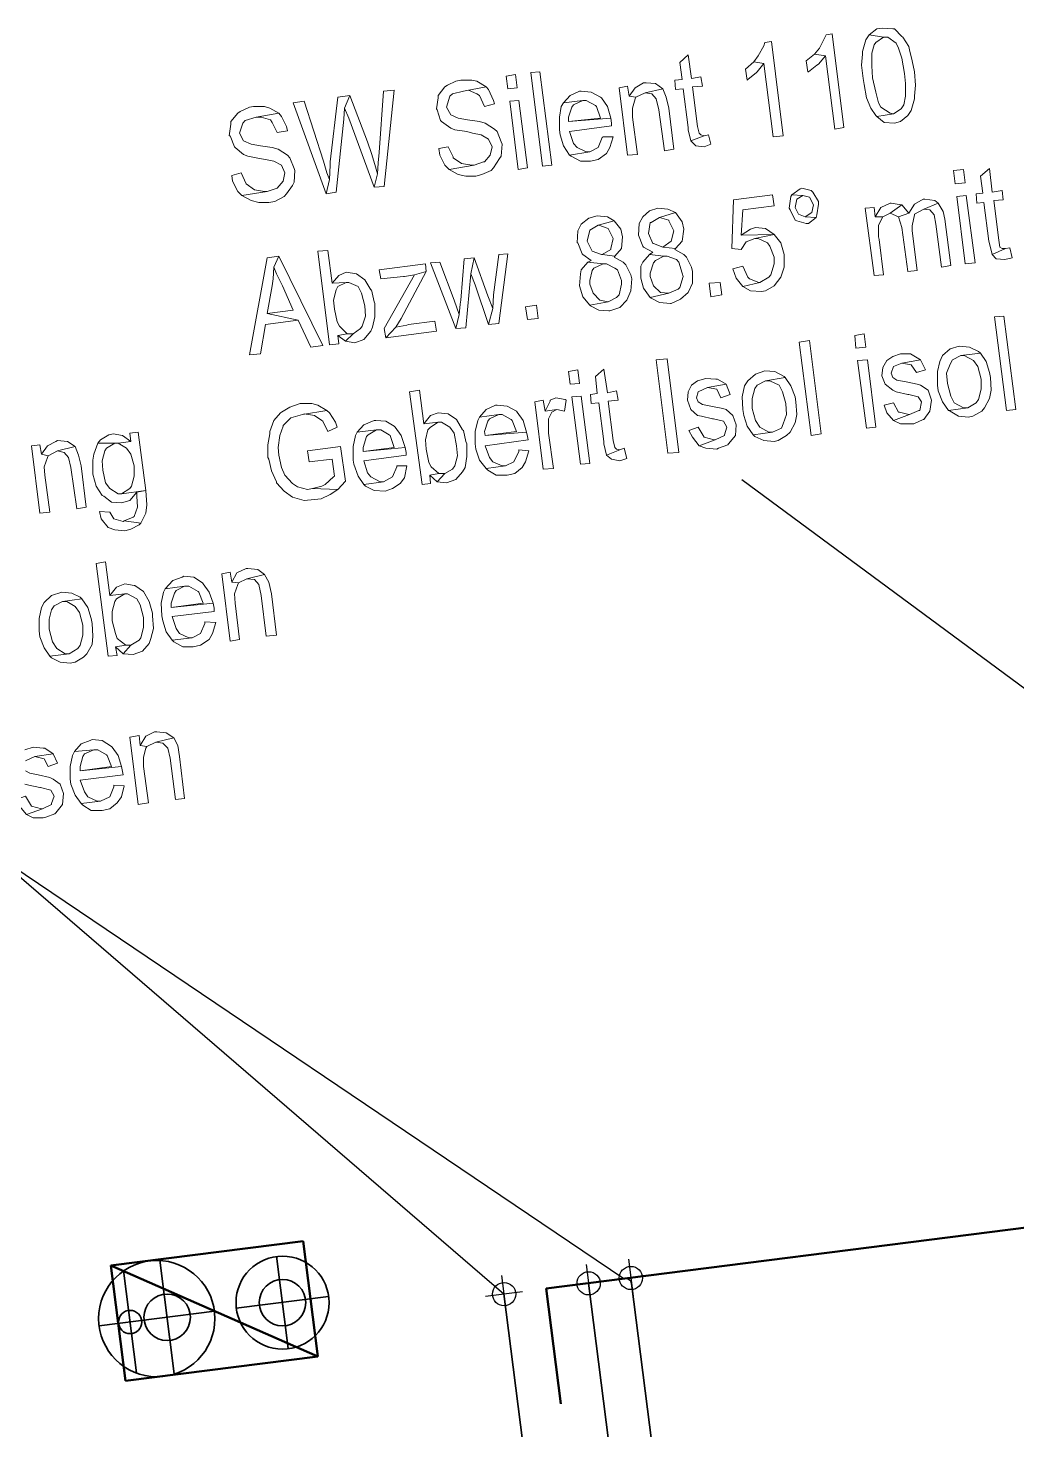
# Model space of a CAD drawing. Header units: metres. Extents: x 2713732.4 to 2713757.2, y 1226081.6 to 1226111.3.
# Drawn here: x 2713739.486 to 2713740.761, y 1226101.026 to 1226102.834 of the extents above; entities that cross this region are included whole.
import ezdxf

# ---------------------------------------------------------------- set-up
doc = ezdxf.new("R2010")
doc.units = ezdxf.units.M
doc.linetypes.add('DASHDOT', pattern=[1, 0.5, -0.25, 0, -0.25])
doc.linetypes.add('HIDDENX2', pattern=[0.75, 0.5, -0.25])
doc.layers.add('einlagen_boden_erstes_og', color=7, linetype='Continuous', true_color=0x000000)

msp = doc.modelspace()

# ---------------------------------------------------------------- linework, layer by layer
at = {"layer": 'einlagen_boden_erstes_og', "color": 7, "linetype": 'Continuous', "lineweight": 25, "extrusion": (0.000477202, 0.001815, 0.999998)}
for p, q in [((2713740.4066, 1226102.2519, -0.1787), (2713741.5747, 1226101.3887, -0.1777)), ((2713739.4342, 1226101.7745, -0.1774), (2713740.2543, 1226101.2212, -0.1768)), ((2713739.4342, 1226101.7745, -0.1774), (2713740.0996, 1226101.2015, -0.1767))]:
    msp.add_line(p, q, dxfattribs=at)
at = {"layer": 'einlagen_boden_erstes_og', "color": 36, "linetype": 'Continuous', "lineweight": 50, "true_color": 0x6a4015, "extrusion": (0.000477202, 0.001815, 0.999998)}
for p in [(2713741.5747, 1226101.3887, -0.1777), (2713740.173, 1226101.0597, -0.1764)]:
    msp.add_line(p, (2713740.1541, 1226101.2085, -0.1767), dxfattribs=at)
at = {"layer": 'einlagen_boden_erstes_og', "color": 7, "linetype": 'HIDDENX2', "lineweight": 50, "extrusion": (0.000477202, 0.001815, 0.999998)}
for p, q in [((2713739.8406, 1226101.2695, -0.1767), (2713739.5926, 1226101.238, -0.1765)), ((2713739.8595, 1226101.1207, -0.1764), (2713739.8406, 1226101.2695, -0.1767)), ((2713739.5926, 1226101.238, -0.1765), (2713739.6115, 1226101.0892, -0.1762)), ((2713739.5926, 1226101.238, -0.1765), (2713739.8595, 1226101.1207, -0.1764)), ((2713739.6115, 1226101.0892, -0.1762), (2713739.8595, 1226101.1207, -0.1764))]:
    msp.add_line(p, q, dxfattribs=at)
at = {"layer": 'einlagen_boden_erstes_og', "color": 7, "linetype": 'DASHDOT', "lineweight": 35, "extrusion": (0.000477202, 0.001815, 0.999998)}
for p, q in [((2713739.6743, 1226101.0984, -0.1763), (2713739.6557, 1226101.2448, -0.1765)), ((2713739.8214, 1226101.131, -0.1764), (2713739.8063, 1226101.25, -0.1766)), ((2713739.6256, 1226101.0996, -0.1762), (2713739.6088, 1226101.2315, -0.1765)), ((2713739.8734, 1226101.198, -0.1765), (2713739.7543, 1226101.1829, -0.1765)), ((2713739.726, 1226101.1793, -0.1764), (2713739.5772, 1226101.1605, -0.1763))]:
    msp.add_line(p, q, dxfattribs=at)
at = {"layer": 'einlagen_boden_erstes_og', "color": 7, "linetype": 'DASHDOT', "lineweight": 25, "extrusion": (0.000477202, 0.001815, 0.999998)}
for p, q in [((2713740.2057, 1226101.2392, -0.1768), (2713740.2117, 1226101.1916, -0.1767)), ((2713740.2602, 1226101.2461, -0.1768), (2713740.2663, 1226101.1985, -0.1767)), ((2713740.0965, 1226101.2254, -0.1767), (2713740.1026, 1226101.1777, -0.1766)), ((2713740.2871, 1226101.2253, -0.1768), (2713740.2394, 1226101.2193, -0.1768)), ((2713740.0758, 1226101.1985, -0.1766), (2713740.1234, 1226101.2046, -0.1767)), ((2713740.2325, 1226101.2184, -0.1768), (2713740.1849, 1226101.2124, -0.1767))]:
    msp.add_line(p, q, dxfattribs=at)
at = {"layer": 'einlagen_boden_erstes_og', "color": 1, "linetype": 'DASHDOT', "lineweight": 35, "true_color": 0xff0000, "extrusion": (0.000477202, 0.001815, 0.999998)}
msp.add_line((2713740.0996, 1226101.2015, -0.1767), (2713740.2152, 1226100.29, -0.1751), dxfattribs=at)
at = {"layer": 'einlagen_boden_erstes_og', "color": 96, "linetype": 'Continuous', "lineweight": 35, "true_color": 0x008000, "extrusion": (0.000477202, 0.001815, 0.999998)}
for p, q in [((2713740.2087, 1226101.2154, -0.1767), (2713740.319, 1226100.3459, -0.1752)), ((2713740.3521, 1226100.5222, -0.1755), (2713740.2642, 1226101.215, -0.1768))]:
    msp.add_line(p, q, dxfattribs=at)
at = {"layer": 'einlagen_boden_erstes_og', "color": 7, "lineweight": 0}
for points in [[(2713740.5882, 1226102.8344), (2713740.5806, 1226102.8333), (2713740.5708, 1226102.8257), (2713740.5893, 1226102.8224), (2713740.5947, 1226102.8224), (2713740.6055, 1226102.8148), (2713740.6088, 1226102.8083), (2713740.6131, 1226102.7953), (2713740.6164, 1226102.7757), (2713740.6175, 1226102.7627), (2713740.6175, 1226102.7464), (2713740.6153, 1226102.7355), (2713740.6121, 1226102.7301), (2713740.6023, 1226102.7236), (2713740.5806, 1226102.7203), (2713740.5903, 1226102.7127), (2713740.6034, 1226102.7116), (2713740.611, 1226102.7138), (2713740.6208, 1226102.7214), (2713740.6251, 1226102.7279), (2713740.6294, 1226102.7431), (2713740.6294, 1226102.7464), (2713740.6305, 1226102.7605), (2713740.6294, 1226102.7779), (2713740.6262, 1226102.792), (2713740.6229, 1226102.8061), (2713740.6218, 1226102.8105), (2713740.6142, 1226102.8224), (2713740.6131, 1226102.8235), (2713740.6034, 1226102.8333), (2713740.6012, 1226102.8333)], [(2713740.4448, 1226102.817), (2713740.4361, 1226102.8159), (2713740.435, 1226102.8115), (2713740.4274, 1226102.7985), (2713740.422, 1226102.7909), (2713740.435, 1226102.7887), (2713740.447, 1226102.6942), (2713740.46, 1226102.6953)], [(2713740.523, 1226102.8268), (2713740.5154, 1226102.8257), (2713740.5132, 1226102.8213), (2713740.5067, 1226102.8083), (2713740.5002, 1226102.8007), (2713740.5143, 1226102.7985), (2713740.5263, 1226102.704), (2713740.5382, 1226102.7062)], [(2713740.5708, 1226102.8257), (2713740.5664, 1226102.8191), (2713740.5621, 1226102.8039), (2713740.5621, 1226102.8007), (2713740.561, 1226102.7866), (2713740.5632, 1226102.7692), (2713740.5643, 1226102.7616), (2713740.5675, 1226102.7442), (2713740.573, 1226102.7312), (2713740.5795, 1226102.7214), (2713740.5806, 1226102.7203), (2713740.6023, 1226102.7236), (2713740.5979, 1226102.7246), (2713740.586, 1226102.7322), (2713740.5827, 1226102.7377), (2713740.5795, 1226102.7518), (2713740.5751, 1226102.7703), (2713740.574, 1226102.7855), (2713740.574, 1226102.8018), (2713740.5773, 1226102.8126), (2713740.5795, 1226102.8159), (2713740.5893, 1226102.8224)], [(2713740.3372, 1226102.7996), (2713740.3264, 1226102.7898), (2713740.3296, 1226102.7681), (2713740.3199, 1226102.767), (2713740.321, 1226102.7551), (2713740.3307, 1226102.7561), (2713740.3372, 1226102.7062), (2713740.3372, 1226102.7029), (2713740.3405, 1226102.6888), (2713740.3579, 1226102.6953), (2713740.3535, 1226102.6964), (2713740.3514, 1226102.6986), (2713740.3492, 1226102.7073), (2713740.3427, 1226102.7583), (2713740.3557, 1226102.7594), (2713740.3535, 1226102.7714), (2713740.3416, 1226102.7692)], [(2713740.5002, 1226102.8007), (2713740.4893, 1226102.792), (2713740.4915, 1226102.7779), (2713740.4926, 1226102.7779), (2713740.5034, 1226102.7866), (2713740.5056, 1226102.7876), (2713740.5143, 1226102.7985)], [(2713740.1146, 1226102.7746), (2713740.1026, 1226102.7724), (2713740.1048, 1226102.7561), (2713740.1167, 1226102.7572)], [(2713740.1493, 1226102.6562), (2713740.1341, 1226102.7768), (2713740.1461, 1226102.7779), (2713740.1613, 1226102.6573), (2713740.1493, 1226102.6562)], [(2713740.422, 1226102.7909), (2713740.4111, 1226102.7811), (2713740.4133, 1226102.767), (2713740.4144, 1226102.7681), (2713740.4252, 1226102.7768), (2713740.4263, 1226102.7779), (2713740.435, 1226102.7887)], [(2713740.044, 1226102.767), (2713740.0374, 1226102.7659), (2713740.0266, 1226102.7605), (2713740.0233, 1226102.7583), (2713740.0146, 1226102.7475), (2713740.0146, 1226102.7442), (2713740.0125, 1226102.7301), (2713740.0135, 1226102.729), (2713740.0179, 1226102.7149), (2713740.019, 1226102.7138), (2713740.0309, 1226102.7051), (2713740.0364, 1226102.7029), (2713740.0516, 1226102.7007), (2713740.0592, 1226102.6986), (2713740.07, 1226102.6964), (2713740.0798, 1226102.691), (2713740.0842, 1226102.6812), (2713740.082, 1226102.6703), (2713740.0744, 1226102.6616), (2713740.0733, 1226102.6616), (2713740.0613, 1226102.6573), (2713740.0288, 1226102.6519), (2713740.0407, 1226102.6454), (2713740.0505, 1226102.6432), (2713740.0635, 1226102.6432), (2713740.0711, 1226102.6454), (2713740.0831, 1226102.6508), (2713740.0863, 1226102.654), (2713740.0939, 1226102.666), (2713740.0961, 1226102.6692), (2713740.0972, 1226102.6845), (2713740.0961, 1226102.6877), (2713740.0907, 1226102.7007), (2713740.0874, 1226102.704), (2713740.0755, 1226102.7116), (2713740.0679, 1226102.7138), (2713740.0527, 1226102.716), (2713740.0407, 1226102.7181), (2713740.0309, 1226102.7225), (2713740.0255, 1226102.7322), (2713740.0255, 1226102.7322), (2713740.0298, 1226102.7464), (2713740.0331, 1226102.7496), (2713740.0472, 1226102.7529), (2713740.0765, 1226102.7583), (2713740.0646, 1226102.7659), (2713740.0581, 1226102.767)], [(2713740.0765, 1226102.7583), (2713740.0472, 1226102.7529), (2713740.0537, 1226102.754), (2713740.0646, 1226102.7496), (2713740.0679, 1226102.7475), (2713740.0744, 1226102.7333), (2713740.0874, 1226102.7366), (2713740.0863, 1226102.7409), (2713740.0798, 1226102.7551)], [(2713740.259, 1226102.7594), (2713740.2482, 1226102.7572), (2713740.259, 1226102.6703), (2713740.2721, 1226102.6714), (2713740.2656, 1226102.7192), (2713740.2656, 1226102.7312), (2713740.2688, 1226102.7431), (2713740.2699, 1226102.7453), (2713740.2612, 1226102.7464)], [(2713740.2829, 1226102.7638), (2713740.2797, 1226102.7638), (2713740.2688, 1226102.7572), (2713740.2612, 1226102.7464), (2713740.2699, 1226102.7453), (2713740.2818, 1226102.7507), (2713740.3047, 1226102.7561), (2713740.2949, 1226102.7627)], [(2713740.3047, 1226102.7561), (2713740.2818, 1226102.7507), (2713740.2905, 1226102.7496), (2713740.296, 1226102.7431), (2713740.2992, 1226102.729), (2713740.3068, 1226102.6758), (2713740.3188, 1226102.6779), (2713740.3123, 1226102.7312), (2713740.309, 1226102.7453)], [(2713739.8419, 1226102.7399), (2713739.8278, 1226102.7377), (2713739.8702, 1226102.6204), (2713739.8745, 1226102.6388), (2713739.8713, 1226102.6475), (2713739.8669, 1226102.6627)], [(2713739.9006, 1226102.7475), (2713739.8854, 1226102.7453), (2713739.8756, 1226102.6616), (2713739.8756, 1226102.6573), (2713739.8745, 1226102.6388), (2713739.8702, 1226102.6204), (2713739.8832, 1226102.6225), (2713739.893, 1226102.717), (2713739.8941, 1226102.7312)], [(2713739.9006, 1226102.7475), (2713739.8941, 1226102.7312), (2713739.8995, 1226102.7181), (2713739.9321, 1226102.6291), (2713739.9364, 1226102.6464), (2713739.9332, 1226102.6584), (2713739.9288, 1226102.6725), (2713739.9234, 1226102.6877)], [(2713739.9581, 1226102.754), (2713739.944, 1226102.7529), (2713739.9386, 1226102.6736), (2713739.9375, 1226102.6606), (2713739.9364, 1226102.6464), (2713739.9321, 1226102.6291), (2713739.9451, 1226102.6301)], [(2713740.1189, 1226102.7409), (2713740.107, 1226102.7399), (2713740.1178, 1226102.6519), (2713740.1298, 1226102.654)], [(2713740.1765, 1226102.7377), (2713740.1732, 1226102.7333), (2713740.1711, 1226102.7192), (2713740.1711, 1226102.7029), (2713740.1721, 1226102.6964), (2713740.1765, 1226102.6823), (2713740.1841, 1226102.6703), (2713740.2102, 1226102.6747), (2713740.2058, 1226102.6747), (2713740.1939, 1226102.6801), (2713740.1895, 1226102.6855), (2713740.1841, 1226102.7007), (2713740.2384, 1226102.7084), (2713740.2384, 1226102.7116), (2713740.2373, 1226102.7181), (2713740.183, 1226102.7138), (2713740.183, 1226102.7192), (2713740.1873, 1226102.7322), (2713740.1895, 1226102.7355), (2713740.2015, 1226102.7409)], [(2713740.1993, 1226102.7529), (2713740.1971, 1226102.7529), (2713740.1852, 1226102.7475), (2713740.1765, 1226102.7377), (2713740.2015, 1226102.7409), (2713740.2058, 1226102.7409), (2713740.2178, 1226102.7344), (2713740.2188, 1226102.7333), (2713740.2243, 1226102.7181), (2713740.183, 1226102.7138), (2713740.2373, 1226102.7181), (2713740.233, 1226102.7333), (2713740.2254, 1226102.7442), (2713740.2243, 1226102.7453), (2713740.2123, 1226102.7518)], [(2713739.7767, 1226102.7333), (2713739.7713, 1226102.7322), (2713739.7594, 1226102.7268), (2713739.7561, 1226102.7246), (2713739.7474, 1226102.7138), (2713739.7474, 1226102.7105), (2713739.7452, 1226102.6953), (2713739.7463, 1226102.6953), (2713739.7518, 1226102.6812), (2713739.7529, 1226102.6801), (2713739.7637, 1226102.6714), (2713739.7691, 1226102.6692), (2713739.7844, 1226102.666), (2713739.792, 1226102.6649), (2713739.8028, 1226102.6627), (2713739.8126, 1226102.6573), (2713739.8169, 1226102.6475), (2713739.8148, 1226102.6367), (2713739.8072, 1226102.628), (2713739.8072, 1226102.628), (2713739.7941, 1226102.6236), (2713739.7615, 1226102.6182), (2713739.7735, 1226102.6117), (2713739.7833, 1226102.6095), (2713739.7963, 1226102.6095), (2713739.8039, 1226102.6106), (2713739.8159, 1226102.6171), (2713739.8191, 1226102.6204), (2713739.8267, 1226102.6312), (2713739.8289, 1226102.6356), (2713739.83, 1226102.6508), (2713739.8289, 1226102.653), (2713739.8235, 1226102.6671), (2713739.8202, 1226102.6703), (2713739.8082, 1226102.6779), (2713739.8006, 1226102.6801), (2713739.7854, 1226102.6823), (2713739.7735, 1226102.6845), (2713739.7637, 1226102.6888), (2713739.7583, 1226102.6986), (2713739.7583, 1226102.6986), (2713739.7626, 1226102.7116), (2713739.7659, 1226102.7149), (2713739.78, 1226102.7192), (2713739.8093, 1226102.7246), (2713739.7974, 1226102.7312), (2713739.7909, 1226102.7333)], [(2713739.8093, 1226102.7246), (2713739.78, 1226102.7192), (2713739.7865, 1226102.7192), (2713739.7985, 1226102.716), (2713739.8006, 1226102.7127), (2713739.8072, 1226102.6997), (2713739.8202, 1226102.7018), (2713739.8191, 1226102.7073), (2713739.8126, 1226102.7203)], [(2713740.2275, 1226102.6942), (2713740.2264, 1226102.6931), (2713740.221, 1226102.6801), (2713740.2102, 1226102.6747), (2713740.1841, 1226102.6703), (2713740.1863, 1226102.6692), (2713740.1982, 1226102.6627), (2713740.2112, 1226102.6627), (2713740.221, 1226102.6649), (2713740.2319, 1226102.6725), (2713740.2362, 1226102.6801), (2713740.2406, 1226102.6942)], [(2713740.3633, 1226102.6964), (2713740.3579, 1226102.6953), (2713740.3405, 1226102.6888), (2713740.347, 1226102.6823), (2713740.3579, 1226102.6812), (2713740.3666, 1226102.6845)], [(2713740.0277, 1226102.6812), (2713740.0157, 1226102.679), (2713740.0168, 1226102.6703), (2713740.0233, 1226102.6573), (2713740.0288, 1226102.6519), (2713740.0613, 1226102.6573), (2713740.0581, 1226102.6573), (2713740.045, 1226102.6595), (2713740.045, 1226102.6595), (2713740.0342, 1226102.6671), (2713740.0342, 1226102.6682)], [(2713739.7605, 1226102.6475), (2713739.7485, 1226102.6443), (2713739.7496, 1226102.6367), (2713739.7561, 1226102.6236), (2713739.7615, 1226102.6182), (2713739.7941, 1226102.6236), (2713739.7909, 1226102.6236), (2713739.7778, 1226102.6258), (2713739.7778, 1226102.6258), (2713739.767, 1226102.6334), (2713739.767, 1226102.6334)], [(2713740.6924, 1226102.6519), (2713740.6794, 1226102.6508), (2713740.6816, 1226102.6334), (2713740.6946, 1226102.6345)], [(2713740.7261, 1226102.653), (2713740.7142, 1226102.6432), (2713740.7174, 1226102.6215), (2713740.7087, 1226102.6204), (2713740.7098, 1226102.6084), (2713740.7185, 1226102.6095), (2713740.725, 1226102.5595), (2713740.7261, 1226102.5563), (2713740.7294, 1226102.5422), (2713740.7468, 1226102.5498), (2713740.7424, 1226102.5498), (2713740.7392, 1226102.5519), (2713740.7381, 1226102.5606), (2713740.7315, 1226102.6117), (2713740.7435, 1226102.6128), (2713740.7424, 1226102.6247), (2713740.7294, 1226102.6225)], [(2713740.4459, 1226102.6193), (2713740.3959, 1226102.6128), (2713740.3937, 1226102.5498), (2713740.4057, 1226102.5487), (2713740.4122, 1226102.5585), (2713740.4231, 1226102.5628), (2713740.448, 1226102.5682), (2713740.4057, 1226102.5671), (2713740.4079, 1226102.5997), (2713740.448, 1226102.6052)], [(2713740.4709, 1226102.6193), (2713740.4698, 1226102.6171), (2713740.4676, 1226102.6019), (2713740.4687, 1226102.5997), (2713740.4752, 1226102.5867), (2713740.4774, 1226102.5856), (2713740.4893, 1226102.5823), (2713740.4926, 1226102.5823), (2713740.5024, 1226102.59), (2713740.4882, 1226102.591), (2713740.4795, 1226102.5943), (2713740.4752, 1226102.603), (2713740.4774, 1226102.6138), (2713740.485, 1226102.6182)], [(2713740.4839, 1226102.628), (2713740.4817, 1226102.6269), (2713740.4709, 1226102.6193), (2713740.485, 1226102.6182), (2713740.4937, 1226102.616), (2713740.4991, 1226102.6062), (2713740.4969, 1226102.5965), (2713740.4882, 1226102.591), (2713740.5024, 1226102.59), (2713740.5034, 1226102.5932), (2713740.5056, 1226102.6073), (2713740.5056, 1226102.6106), (2713740.498, 1226102.6225), (2713740.4958, 1226102.6247)], [(2713740.6425, 1226102.6138), (2713740.6403, 1226102.6138), (2713740.6294, 1226102.6073), (2713740.6218, 1226102.5954), (2713740.6088, 1226102.591), (2713740.6088, 1226102.591), (2713740.6131, 1226102.5769), (2713740.6208, 1226102.5204), (2713740.6327, 1226102.5215), (2713740.6262, 1226102.5726), (2713740.6262, 1226102.5791), (2713740.6294, 1226102.5932), (2713740.6294, 1226102.5943), (2713740.6414, 1226102.6008), (2713740.6599, 1226102.6084), (2713740.6555, 1226102.6117)], [(2713740.6957, 1226102.6182), (2713740.6838, 1226102.6171), (2713740.6946, 1226102.5302), (2713740.7077, 1226102.5313)], [(2713740.2981, 1226102.6019), (2713740.2873, 1226102.5986), (2713740.2786, 1226102.591), (2713740.2742, 1226102.5823), (2713740.2732, 1226102.5671), (2713740.2732, 1226102.5671), (2713740.2786, 1226102.553), (2713740.2797, 1226102.5519), (2713740.2916, 1226102.5454), (2713740.2873, 1226102.5422), (2713740.3057, 1226102.54), (2713740.3101, 1226102.54), (2713740.322, 1226102.5356), (2713740.3253, 1226102.5324), (2713740.3296, 1226102.5183), (2713740.3307, 1226102.5139), (2713740.3264, 1226102.4998), (2713740.3242, 1226102.4976), (2713740.3123, 1226102.4922), (2713740.2884, 1226102.4868), (2713740.2895, 1226102.4857), (2713740.3003, 1226102.4802), (2713740.3144, 1226102.4792), (2713740.3155, 1226102.4792), (2713740.3275, 1226102.4846), (2713740.3372, 1226102.4933), (2713740.3427, 1226102.5052), (2713740.3427, 1226102.5204), (2713740.3416, 1226102.5259), (2713740.3351, 1226102.5389), (2713740.3318, 1226102.5422), (2713740.3199, 1226102.5487), (2713740.321, 1226102.5498), (2713740.3047, 1226102.5519), (2713740.3047, 1226102.5519), (2713740.2927, 1226102.5563), (2713740.2916, 1226102.5563), (2713740.2862, 1226102.5693), (2713740.2884, 1226102.5834), (2713740.2895, 1226102.5834), (2713740.3003, 1226102.59), (2713740.321, 1226102.5965), (2713740.3112, 1226102.6008)], [(2713740.321, 1226102.5965), (2713740.3003, 1226102.59), (2713740.3003, 1226102.59), (2713740.3123, 1226102.5867), (2713740.3123, 1226102.5856), (2713740.3188, 1226102.5726), (2713740.3155, 1226102.5595), (2713740.3155, 1226102.5595), (2713740.3047, 1226102.5519), (2713740.321, 1226102.5498), (2713740.3296, 1226102.5595), (2713740.3296, 1226102.5595), (2713740.3318, 1226102.5747), (2713740.3296, 1226102.5845)], [(2713740.5773, 1226102.603), (2713740.5654, 1226102.6019), (2713740.5773, 1226102.515), (2713740.5893, 1226102.5161), (2713740.5838, 1226102.5617), (2713740.5827, 1226102.565), (2713740.5827, 1226102.5802), (2713740.5882, 1226102.591), (2713740.5784, 1226102.591)], [(2713740.599, 1226102.6084), (2713740.5979, 1226102.6084), (2713740.586, 1226102.603), (2713740.5784, 1226102.591), (2713740.5882, 1226102.591), (2713740.5979, 1226102.5954), (2713740.6131, 1226102.6062), (2713740.6121, 1226102.6062)], [(2713740.6131, 1226102.6062), (2713740.5979, 1226102.5954), (2713740.6088, 1226102.591), (2713740.6218, 1226102.5954)], [(2713740.6599, 1226102.6084), (2713740.6414, 1226102.6008), (2713740.649, 1226102.5997), (2713740.6544, 1226102.5932), (2713740.6566, 1226102.5813), (2713740.6642, 1226102.5259), (2713740.6762, 1226102.528), (2713740.6685, 1226102.5878), (2713740.6664, 1226102.5976)], [(2713740.2199, 1226102.5921), (2713740.2091, 1226102.5889), (2713740.1993, 1226102.5813), (2713740.1949, 1226102.5726), (2713740.1939, 1226102.5574), (2713740.1949, 1226102.5574), (2713740.2004, 1226102.5432), (2713740.2015, 1226102.5422), (2713740.2123, 1226102.5346), (2713740.208, 1226102.5324), (2713740.2275, 1226102.5302), (2713740.2319, 1226102.5302), (2713740.2427, 1226102.5248), (2713740.246, 1226102.5226), (2713740.2514, 1226102.5085), (2713740.2514, 1226102.5041), (2713740.2482, 1226102.49), (2713740.2449, 1226102.4868), (2713740.2341, 1226102.4813), (2713740.2102, 1226102.477), (2713740.2112, 1226102.4759), (2713740.2221, 1226102.4705), (2713740.2351, 1226102.4694), (2713740.2362, 1226102.4694), (2713740.2493, 1226102.4737), (2713740.258, 1226102.4835), (2713740.2634, 1226102.4955), (2713740.2645, 1226102.5107), (2713740.2634, 1226102.5161), (2713740.2569, 1226102.5291), (2713740.2536, 1226102.5324), (2713740.2417, 1226102.5389), (2713740.2427, 1226102.54), (2713740.2264, 1226102.5422), (2713740.2254, 1226102.5422), (2713740.2134, 1226102.5465), (2713740.2134, 1226102.5465), (2713740.2069, 1226102.5595), (2713740.2102, 1226102.5737), (2713740.2102, 1226102.5737), (2713740.221, 1226102.5802), (2713740.2417, 1226102.5856), (2713740.233, 1226102.591)], [(2713740.2417, 1226102.5856), (2713740.221, 1226102.5802), (2713740.2221, 1226102.5802), (2713740.2341, 1226102.5758), (2713740.2341, 1226102.5758), (2713740.2406, 1226102.5628), (2713740.2373, 1226102.5498), (2713740.2373, 1226102.5487), (2713740.2264, 1226102.5422), (2713740.2427, 1226102.54), (2713740.2514, 1226102.5498), (2713740.2514, 1226102.5498), (2713740.2525, 1226102.565), (2713740.2503, 1226102.5747)], [(2713740.4241, 1226102.5769), (2713740.4176, 1226102.5747), (2713740.4057, 1226102.5671), (2713740.448, 1226102.5682), (2713740.4372, 1226102.5758)], [(2713740.448, 1226102.5682), (2713740.4231, 1226102.5628), (2713740.4274, 1226102.5628), (2713740.4394, 1226102.5574), (2713740.4426, 1226102.553), (2713740.448, 1226102.5389), (2713740.448, 1226102.5302), (2713740.4437, 1226102.5161), (2713740.4415, 1226102.5128), (2713740.4296, 1226102.5063), (2713740.4079, 1226102.5009), (2713740.4176, 1226102.4955), (2713740.4317, 1226102.4944), (2713740.4372, 1226102.4955), (2713740.448, 1226102.502), (2713740.4567, 1226102.5128), (2713740.4611, 1226102.5259), (2713740.4611, 1226102.5422), (2713740.4611, 1226102.5422), (2713740.4567, 1226102.5574)], [(2713739.8093, 1226102.54), (2713739.7941, 1226102.5378), (2713739.7713, 1226102.4129), (2713739.7854, 1226102.414), (2713739.792, 1226102.452), (2713739.8343, 1226102.4574), (2713739.7941, 1226102.4661), (2713739.8006, 1226102.502), (2713739.8017, 1226102.5107), (2713739.8028, 1226102.5259)], [(2713739.8093, 1226102.54), (2713739.8028, 1226102.5259), (2713739.8061, 1226102.5172), (2713739.8137, 1226102.502), (2713739.8278, 1226102.4705), (2713739.7941, 1226102.4661), (2713739.8343, 1226102.4574), (2713739.8506, 1226102.4227), (2713739.8658, 1226102.4248)], [(2713739.8723, 1226102.5476), (2713739.8593, 1226102.5465), (2713739.8745, 1226102.4259), (2713739.8865, 1226102.427), (2713739.8854, 1226102.4379), (2713739.8973, 1226102.4401), (2713739.8875, 1226102.4498), (2713739.8843, 1226102.4553), (2713739.881, 1226102.4716), (2713739.8799, 1226102.4835), (2713739.8832, 1226102.4965), (2713739.8854, 1226102.5009), (2713739.8962, 1226102.5063), (2713739.8778, 1226102.5052)], [(2713740.1048, 1226102.5432), (2713740.0928, 1226102.5422), (2713740.0863, 1226102.49), (2713740.0852, 1226102.4726), (2713740.0798, 1226102.452), (2713740.0928, 1226102.4531)], [(2713740.2873, 1226102.5422), (2713740.2786, 1226102.5324), (2713740.2764, 1226102.527), (2713740.2764, 1226102.5117), (2713740.2797, 1226102.4987), (2713740.2884, 1226102.4868), (2713740.3123, 1226102.4922), (2713740.3014, 1226102.4933), (2713740.2927, 1226102.502), (2713740.2884, 1226102.5139), (2713740.2884, 1226102.5183), (2713740.2927, 1226102.5313), (2713740.2949, 1226102.5346), (2713740.3057, 1226102.54)], [(2713740.7522, 1226102.5508), (2713740.7468, 1226102.5498), (2713740.7294, 1226102.5422), (2713740.7348, 1226102.5367), (2713740.7457, 1226102.5356), (2713740.7554, 1226102.5378)], [(2713739.9983, 1226102.5302), (2713739.9386, 1226102.5226), (2713739.9408, 1226102.5107), (2713739.9701, 1226102.5139), (2713739.9712, 1226102.5139), (2713739.9842, 1226102.5161), (2713739.9994, 1226102.5204)], [(2713740.0168, 1226102.5324), (2713740.0049, 1226102.5313), (2713740.0374, 1226102.4466), (2713740.0418, 1226102.465), (2713740.0353, 1226102.4835)], [(2713740.0613, 1226102.5378), (2713740.0483, 1226102.5367), (2713740.044, 1226102.4835), (2713740.0429, 1226102.4781), (2713740.0418, 1226102.465), (2713740.0374, 1226102.4466), (2713740.0505, 1226102.4477), (2713740.057, 1226102.5172)], [(2713740.0613, 1226102.5378), (2713740.057, 1226102.5172), (2713740.0624, 1226102.5031), (2713740.0798, 1226102.452), (2713740.0852, 1226102.4726), (2713740.0787, 1226102.4889)], [(2713740.208, 1226102.5324), (2713740.1993, 1226102.5226), (2713740.1982, 1226102.5172), (2713740.1971, 1226102.502), (2713740.2015, 1226102.4878), (2713740.2102, 1226102.477), (2713740.2341, 1226102.4813), (2713740.2232, 1226102.4835), (2713740.2145, 1226102.4922), (2713740.2102, 1226102.5041), (2713740.2102, 1226102.5085), (2713740.2134, 1226102.5215), (2713740.2156, 1226102.5248), (2713740.2275, 1226102.5302)], [(2713740.4079, 1226102.527), (2713740.3948, 1226102.5237), (2713740.3992, 1226102.5117), (2713740.4079, 1226102.5009), (2713740.4296, 1226102.5063), (2713740.4285, 1226102.5063), (2713740.4165, 1226102.5107), (2713740.4144, 1226102.5128)], [(2713739.8962, 1226102.5193), (2713739.8865, 1226102.515), (2713739.8778, 1226102.5052), (2713739.8962, 1226102.5063), (2713739.8995, 1226102.5063), (2713739.9114, 1226102.5009), (2713739.9158, 1226102.4922), (2713739.9201, 1226102.4759), (2713739.9212, 1226102.4629), (2713739.9169, 1226102.4498), (2713739.9147, 1226102.4466), (2713739.9049, 1226102.4401), (2713739.8951, 1226102.4303), (2713739.9071, 1226102.4281), (2713739.9071, 1226102.4281), (2713739.919, 1226102.4324), (2713739.9277, 1226102.4433), (2713739.9299, 1226102.4487), (2713739.9332, 1226102.4618), (2713739.9332, 1226102.4792), (2713739.9321, 1226102.4813), (2713739.9288, 1226102.4965), (2713739.9277, 1226102.4965), (2713739.9201, 1226102.5096), (2713739.9093, 1226102.5172), (2713739.9093, 1226102.5172)], [(2713739.9994, 1226102.5204), (2713739.9842, 1226102.5161), (2713739.9451, 1226102.4466), (2713739.9473, 1226102.4346), (2713739.9603, 1226102.4487), (2713739.9668, 1226102.4596)], [(2713740.3666, 1226102.4878), (2713740.3644, 1226102.5052), (2713740.3785, 1226102.5063), (2713740.3807, 1226102.49), (2713740.3666, 1226102.4878)], [(2713740.1298, 1226102.4585), (2713740.1276, 1226102.4748), (2713740.1417, 1226102.477), (2713740.1439, 1226102.4596), (2713740.1298, 1226102.4585)], [(2713740.0103, 1226102.4563), (2713739.9766, 1226102.452), (2713739.9744, 1226102.4509), (2713739.9603, 1226102.4487), (2713739.9473, 1226102.4346), (2713740.0125, 1226102.4433)], [(2713740.7478, 1226102.3412), (2713740.7326, 1226102.4618), (2713740.7446, 1226102.4629), (2713740.7598, 1226102.3423), (2713740.7478, 1226102.3412)], [(2713739.8973, 1226102.4401), (2713739.8854, 1226102.4379), (2713739.8951, 1226102.4303), (2713739.9049, 1226102.4401)], [(2713740.4958, 1226102.3086), (2713740.4806, 1226102.4292), (2713740.4937, 1226102.4314), (2713740.5089, 1226102.3108), (2713740.4958, 1226102.3086)], [(2713740.5643, 1226102.4401), (2713740.5523, 1226102.4379), (2713740.5534, 1226102.4216), (2713740.5664, 1226102.4227)], [(2713740.611, 1226102.414), (2713740.6012, 1226102.4107), (2713740.5936, 1226102.4053), (2713740.5882, 1226102.3966), (2713740.5871, 1226102.3857), (2713740.5914, 1226102.3749), (2713740.6012, 1226102.3673), (2713740.6055, 1226102.3651), (2713740.6208, 1226102.3618), (2713740.6218, 1226102.3618), (2713740.6338, 1226102.3586), (2713740.6381, 1226102.3521), (2713740.636, 1226102.3412), (2713740.6349, 1226102.3412), (2713740.6229, 1226102.3358), (2713740.6023, 1226102.3282), (2713740.611, 1226102.3238), (2713740.6251, 1226102.3238), (2713740.6284, 1226102.3238), (2713740.6403, 1226102.3293), (2713740.6414, 1226102.3293), (2713740.649, 1226102.3401), (2713740.6512, 1226102.3542), (2713740.6468, 1226102.3673), (2713740.637, 1226102.3738), (2713740.6327, 1226102.3749), (2713740.6186, 1226102.3781), (2713740.6066, 1226102.3803), (2713740.6012, 1226102.3836), (2713740.599, 1226102.389), (2713740.6023, 1226102.3977), (2713740.6023, 1226102.3977), (2713740.6131, 1226102.402), (2713740.637, 1226102.4064), (2713740.6262, 1226102.4129), (2713740.624, 1226102.414)], [(2713740.687, 1226102.4238), (2713740.6751, 1226102.4205), (2713740.6653, 1226102.4118), (2713740.662, 1226102.4042), (2713740.6588, 1226102.3912), (2713740.6588, 1226102.3738), (2713740.6599, 1226102.3662), (2713740.6653, 1226102.3521), (2713740.6729, 1226102.3412), (2713740.6979, 1226102.3445), (2713740.6924, 1226102.3445), (2713740.6805, 1226102.351), (2713740.6762, 1226102.3597), (2713740.6718, 1226102.376), (2713740.6707, 1226102.389), (2713740.6751, 1226102.4009), (2713740.6783, 1226102.4064), (2713740.6892, 1226102.4118), (2713740.7142, 1226102.4151), (2713740.712, 1226102.4172), (2713740.7, 1226102.4227)], [(2713740.7142, 1226102.4151), (2713740.6892, 1226102.4118), (2713740.6935, 1226102.4118), (2713740.7055, 1226102.4053), (2713740.7109, 1226102.3977), (2713740.7153, 1226102.3814), (2713740.7153, 1226102.3684), (2713740.712, 1226102.3553), (2713740.7087, 1226102.351), (2713740.6979, 1226102.3445), (2713740.6729, 1226102.3412), (2713740.6751, 1226102.3401), (2713740.6859, 1226102.3336), (2713740.699, 1226102.3325), (2713740.7044, 1226102.3336), (2713740.7163, 1226102.3401), (2713740.7196, 1226102.3445), (2713740.7261, 1226102.3564), (2713740.7283, 1226102.3673), (2713740.7272, 1226102.3836), (2713740.7261, 1226102.3901), (2713740.7218, 1226102.4042)], [(2713740.2286, 1226102.3944), (2713740.2178, 1226102.3847), (2713740.2199, 1226102.3629), (2713740.2112, 1226102.3618), (2713740.2123, 1226102.3499), (2713740.2221, 1226102.351), (2713740.2286, 1226102.301), (2713740.2286, 1226102.2978), (2713740.2319, 1226102.2836), (2713740.2493, 1226102.2902), (2713740.2449, 1226102.2912), (2713740.2427, 1226102.2934), (2713740.2406, 1226102.3021), (2713740.2341, 1226102.3532), (2713740.2471, 1226102.3542), (2713740.2449, 1226102.3662), (2713740.233, 1226102.364)], [(2713740.3112, 1226102.2858), (2713740.296, 1226102.4064), (2713740.3101, 1226102.4075), (2713740.3253, 1226102.2869), (2713740.3112, 1226102.2858)], [(2713740.5686, 1226102.4064), (2713740.5556, 1226102.4053), (2713740.5675, 1226102.3184), (2713740.5795, 1226102.3195)], [(2713740.637, 1226102.4064), (2713740.6131, 1226102.402), (2713740.6251, 1226102.3999), (2713740.6316, 1226102.3901), (2713740.6436, 1226102.3933)], [(2713740.1949, 1226102.3933), (2713740.183, 1226102.3912), (2713740.1852, 1226102.3749), (2713740.1971, 1226102.376)], [(2713740.3601, 1226102.3825), (2713740.3492, 1226102.3792), (2713740.3416, 1226102.3738), (2713740.3372, 1226102.3651), (2713740.3362, 1226102.3542), (2713740.3405, 1226102.3423), (2713740.3492, 1226102.3347), (2713740.3546, 1226102.3336), (2713740.3687, 1226102.3303), (2713740.3698, 1226102.3303), (2713740.3829, 1226102.3271), (2713740.3872, 1226102.3195), (2713740.384, 1226102.3097), (2713740.384, 1226102.3086), (2713740.372, 1226102.3032), (2713740.3514, 1226102.2956), (2713740.3601, 1226102.2923), (2713740.3742, 1226102.2912), (2713740.3763, 1226102.2923), (2713740.3883, 1226102.2967), (2713740.3894, 1226102.2978), (2713740.3981, 1226102.3086), (2713740.3992, 1226102.3227), (2713740.3948, 1226102.3347), (2713740.3861, 1226102.3423), (2713740.3818, 1226102.3434), (2713740.3666, 1226102.3466), (2713740.3557, 1226102.3488), (2713740.3503, 1226102.3521), (2713740.3481, 1226102.3575), (2713740.3503, 1226102.3651), (2713740.3503, 1226102.3651), (2713740.3622, 1226102.3705), (2713740.3861, 1226102.3749), (2713740.3753, 1226102.3814), (2713740.3731, 1226102.3814)], [(2713740.4361, 1226102.3923), (2713740.4241, 1226102.3879), (2713740.4144, 1226102.3792), (2713740.41, 1226102.3727), (2713740.4068, 1226102.3586), (2713740.4079, 1226102.3423), (2713740.4089, 1226102.3347), (2713740.4133, 1226102.3206), (2713740.4209, 1226102.3097), (2713740.4459, 1226102.313), (2713740.4415, 1226102.313), (2713740.4296, 1226102.3195), (2713740.4241, 1226102.3282), (2713740.4198, 1226102.3434), (2713740.4198, 1226102.3564), (2713740.4231, 1226102.3694), (2713740.4263, 1226102.3738), (2713740.4372, 1226102.3792), (2713740.4622, 1226102.3836), (2713740.4611, 1226102.3847), (2713740.4491, 1226102.3912)], [(2713740.4622, 1226102.3836), (2713740.4372, 1226102.3792), (2713740.4426, 1226102.3792), (2713740.4546, 1226102.3738), (2713740.4589, 1226102.3651), (2713740.4632, 1226102.3499), (2713740.4643, 1226102.3358), (2713740.46, 1226102.3238), (2713740.4578, 1226102.3184), (2713740.4459, 1226102.313), (2713740.4209, 1226102.3097), (2713740.4231, 1226102.3075), (2713740.435, 1226102.3021), (2713740.448, 1226102.301), (2713740.4535, 1226102.3021), (2713740.4643, 1226102.3086), (2713740.4687, 1226102.313), (2713740.4752, 1226102.3249), (2713740.4774, 1226102.3358), (2713740.4763, 1226102.3521), (2713740.4752, 1226102.3586), (2713740.4698, 1226102.3727)], [(2713739.9907, 1226102.3673), (2713739.9777, 1226102.3651), (2713739.994, 1226102.2456), (2713740.0049, 1226102.2467), (2713740.0038, 1226102.2576), (2713740.0157, 1226102.2597), (2713740.0059, 1226102.2684), (2713740.0027, 1226102.2739), (2713739.9994, 1226102.2912), (2713739.9983, 1226102.3032), (2713740.0016, 1226102.3162), (2713740.0049, 1226102.3195), (2713740.0146, 1226102.326), (2713739.9962, 1226102.3238)], [(2713740.1993, 1226102.3597), (2713740.1873, 1226102.3586), (2713740.1982, 1226102.2717), (2713740.2102, 1226102.2728)], [(2713740.3861, 1226102.3749), (2713740.3622, 1226102.3705), (2713740.3742, 1226102.3684), (2713740.3796, 1226102.3575), (2713740.3916, 1226102.3618)], [(2713739.8387, 1226102.3499), (2713739.8365, 1226102.3499), (2713739.8235, 1226102.3455), (2713739.8126, 1226102.339), (2713739.8115, 1226102.3379), (2713739.8028, 1226102.3282), (2713739.7974, 1226102.314), (2713739.7974, 1226102.3108), (2713739.7952, 1226102.2967), (2713739.7952, 1226102.2804), (2713739.7963, 1226102.2782), (2713739.7996, 1226102.263), (2713739.8061, 1226102.2489), (2713739.8061, 1226102.2478), (2713739.8159, 1226102.2369), (2713739.8267, 1226102.2293), (2713739.83, 1226102.2282), (2713739.8419, 1226102.225), (2713739.855, 1226102.2261), (2713739.8636, 1226102.2272), (2713739.8756, 1226102.2326), (2713739.8854, 1226102.2391), (2713739.8528, 1226102.2402), (2713739.8463, 1226102.2391), (2713739.8332, 1226102.2424), (2713739.8267, 1226102.2467), (2713739.8169, 1226102.2576), (2713739.8126, 1226102.2673), (2713739.8093, 1226102.2836), (2713739.8082, 1226102.2934), (2713739.8104, 1226102.3086), (2713739.8148, 1226102.3206), (2713739.8148, 1226102.3217), (2713739.8245, 1226102.3314), (2713739.8278, 1226102.3325), (2713739.8397, 1226102.3358), (2713739.8713, 1226102.3412), (2713739.8593, 1226102.3477), (2713739.8517, 1226102.3499)], [(2713739.8713, 1226102.3412), (2713739.8397, 1226102.3358), (2713739.8419, 1226102.3369), (2713739.855, 1226102.3347), (2713739.8647, 1226102.3282), (2713739.8658, 1226102.3271), (2713739.8723, 1226102.314), (2713739.8843, 1226102.3195), (2713739.8821, 1226102.326), (2713739.8745, 1226102.3379)], [(2713740.0907, 1226102.3477), (2713740.0885, 1226102.3477), (2713740.0765, 1226102.3423), (2713740.0679, 1226102.3325), (2713740.0928, 1226102.3358), (2713740.0972, 1226102.3358), (2713740.1091, 1226102.3293), (2713740.1102, 1226102.3282), (2713740.1157, 1226102.314), (2713740.0755, 1226102.3086), (2713740.1287, 1226102.313), (2713740.1243, 1226102.3282), (2713740.1167, 1226102.339), (2713740.1157, 1226102.3401), (2713740.1037, 1226102.3466)], [(2713740.1504, 1226102.3542), (2713740.1396, 1226102.3521), (2713740.1504, 1226102.2652), (2713740.1634, 1226102.2663), (2713740.1569, 1226102.3119), (2713740.1569, 1226102.3151), (2713740.1569, 1226102.3303), (2713740.1613, 1226102.339), (2713740.1678, 1226102.3423), (2713740.1526, 1226102.3401)], [(2713740.1667, 1226102.3575), (2713740.1591, 1226102.3542), (2713740.1591, 1226102.3532), (2713740.1526, 1226102.3401), (2713740.1678, 1226102.3423), (2713740.1776, 1226102.3401), (2713740.1797, 1226102.3542), (2713740.1787, 1226102.3553)], [(2713740.6023, 1226102.351), (2713740.5903, 1226102.3477), (2713740.5936, 1226102.3379), (2713740.6023, 1226102.3282), (2713740.6229, 1226102.3358), (2713740.6218, 1226102.3358), (2713740.6099, 1226102.339), (2713740.6088, 1226102.339)], [(2713739.9343, 1226102.3282), (2713739.9321, 1226102.3282), (2713739.919, 1226102.3227), (2713739.9104, 1226102.313), (2713739.9353, 1226102.3162), (2713739.9408, 1226102.3162), (2713739.9516, 1226102.3097), (2713739.9527, 1226102.3086), (2713739.9581, 1226102.2934), (2713739.918, 1226102.288), (2713739.9723, 1226102.2934), (2713739.9668, 1226102.3086), (2713739.9592, 1226102.3195), (2713739.9581, 1226102.3206), (2713739.9473, 1226102.3271)], [(2713740.0146, 1226102.3379), (2713740.0049, 1226102.3347), (2713739.9962, 1226102.3238), (2713740.0146, 1226102.326), (2713740.019, 1226102.326), (2713740.0298, 1226102.3195), (2713740.0353, 1226102.3119), (2713740.0385, 1226102.2956), (2713740.0396, 1226102.2825), (2713740.0364, 1226102.2695), (2713740.0331, 1226102.2652), (2713740.0233, 1226102.2597), (2713740.0135, 1226102.2489), (2713740.0255, 1226102.2478), (2713740.0255, 1226102.2478), (2713740.0374, 1226102.2521), (2713740.0461, 1226102.2619), (2713740.0494, 1226102.2673), (2713740.0516, 1226102.2815), (2713740.0516, 1226102.2978), (2713740.0505, 1226102.301), (2713740.0472, 1226102.3151), (2713740.0461, 1226102.3162), (2713740.0385, 1226102.3293), (2713740.0277, 1226102.3369), (2713740.0277, 1226102.3369)], [(2713740.0679, 1226102.3325), (2713740.0657, 1226102.3282), (2713740.0624, 1226102.314), (2713740.0624, 1226102.2978), (2713740.0635, 1226102.2912), (2713740.0679, 1226102.2771), (2713740.0765, 1226102.2663), (2713740.1015, 1226102.2695), (2713740.0972, 1226102.2695), (2713740.0852, 1226102.2749), (2713740.0809, 1226102.2804), (2713740.0755, 1226102.2956), (2713740.1309, 1226102.3032), (2713740.1298, 1226102.3075), (2713740.1287, 1226102.313), (2713740.0755, 1226102.3086), (2713740.0744, 1226102.314), (2713740.0787, 1226102.3271), (2713740.0809, 1226102.3303), (2713740.0928, 1226102.3358)], [(2713739.5953, 1226102.3108), (2713739.5899, 1226102.3097), (2713739.5791, 1226102.3032), (2713739.5758, 1226102.2988), (2713739.5975, 1226102.2988), (2713739.6019, 1226102.2988), (2713739.6182, 1226102.301), (2713739.6073, 1226102.3086)], [(2713739.6279, 1226102.313), (2713739.6171, 1226102.3119), (2713739.6182, 1226102.301), (2713739.6019, 1226102.2988), (2713739.6127, 1226102.2923), (2713739.6182, 1226102.2847), (2713739.6225, 1226102.2695), (2713739.6225, 1226102.2565), (2713739.6192, 1226102.2434), (2713739.6171, 1226102.2402), (2713739.6062, 1226102.2337), (2713739.6377, 1226102.238)], [(2713739.9104, 1226102.313), (2713739.9082, 1226102.3086), (2713739.9049, 1226102.2945), (2713739.9049, 1226102.2771), (2713739.906, 1226102.2717), (2713739.9114, 1226102.2565), (2713739.919, 1226102.2456), (2713739.944, 1226102.2489), (2713739.9397, 1226102.2489), (2713739.9277, 1226102.2554), (2713739.9234, 1226102.2608), (2713739.919, 1226102.276), (2713739.9734, 1226102.2836), (2713739.9734, 1226102.2869), (2713739.9723, 1226102.2934), (2713739.918, 1226102.288), (2713739.918, 1226102.2934), (2713739.9223, 1226102.3075), (2713739.9245, 1226102.3097), (2713739.9353, 1226102.3162)], [(2713740.3503, 1226102.3195), (2713740.3383, 1226102.3151), (2713740.3427, 1226102.3064), (2713740.3514, 1226102.2956), (2713740.372, 1226102.3032), (2713740.3709, 1226102.3032), (2713740.3579, 1226102.3064), (2713740.3579, 1226102.3064)], [(2713739.5008, 1226102.2967), (2713739.49, 1226102.2956), (2713739.5008, 1226102.2087), (2713739.5139, 1226102.2098), (2713739.5074, 1226102.2576), (2713739.5063, 1226102.2684), (2713739.5106, 1226102.2804), (2713739.5117, 1226102.2825), (2713739.503, 1226102.2847)], [(2713739.5237, 1226102.3021), (2713739.5215, 1226102.301), (2713739.5106, 1226102.2956), (2713739.503, 1226102.2847), (2713739.5117, 1226102.2825), (2713739.5237, 1226102.2891), (2713739.5465, 1226102.2945), (2713739.5367, 1226102.301)], [(2713739.5465, 1226102.2945), (2713739.5237, 1226102.2891), (2713739.5323, 1226102.2869), (2713739.5378, 1226102.2804), (2713739.541, 1226102.2673), (2713739.5486, 1226102.2141), (2713739.5606, 1226102.2163), (2713739.5541, 1226102.2695), (2713739.5508, 1226102.2836)], [(2713739.5758, 1226102.2988), (2713739.5704, 1226102.2847), (2713739.5693, 1226102.2771), (2713739.5693, 1226102.2619), (2713739.5693, 1226102.2587), (2713739.5736, 1226102.2434), (2713739.5812, 1226102.2315), (2713739.5834, 1226102.2304), (2713739.5932, 1226102.2228), (2713739.6062, 1226102.2217), (2713739.6171, 1226102.225), (2713739.6258, 1226102.2358), (2713739.6377, 1226102.238), (2713739.6062, 1226102.2337), (2713739.6019, 1226102.2337), (2713739.591, 1226102.2402), (2713739.5856, 1226102.2478), (2713739.5823, 1226102.2641), (2713739.5812, 1226102.276), (2713739.5845, 1226102.2891), (2713739.5867, 1226102.2923), (2713739.5975, 1226102.2988)], [(2713739.8886, 1226102.2945), (2713739.8463, 1226102.2891), (2713739.8484, 1226102.2749), (2713739.8778, 1226102.2782), (2713739.881, 1226102.2565), (2713739.8799, 1226102.2554), (2713739.8691, 1226102.2456), (2713739.8647, 1226102.2434), (2713739.8528, 1226102.2402), (2713739.8854, 1226102.2391), (2713739.8951, 1226102.25)], [(2713740.1189, 1226102.2902), (2713740.1189, 1226102.288), (2713740.1124, 1226102.2749), (2713740.1015, 1226102.2695), (2713740.0765, 1226102.2663), (2713740.0787, 1226102.2641), (2713740.0896, 1226102.2576), (2713740.1037, 1226102.2576), (2713740.1135, 1226102.2597), (2713740.1233, 1226102.2673), (2713740.1276, 1226102.2749), (2713740.1319, 1226102.2891)], [(2713740.2547, 1226102.2923), (2713740.2493, 1226102.2902), (2713740.2319, 1226102.2836), (2713740.2384, 1226102.2782), (2713740.2493, 1226102.276), (2713740.258, 1226102.2793)], [(2713739.9614, 1226102.2695), (2713739.9614, 1226102.2684), (2713739.956, 1226102.2554), (2713739.944, 1226102.2489), (2713739.919, 1226102.2456), (2713739.9212, 1226102.2434), (2713739.9321, 1226102.238), (2713739.9462, 1226102.2369), (2713739.956, 1226102.2402), (2713739.9658, 1226102.2467), (2713739.9712, 1226102.2543), (2713739.9744, 1226102.2695)], [(2713740.0157, 1226102.2597), (2713740.0038, 1226102.2576), (2713740.0135, 1226102.2489), (2713740.0233, 1226102.2597)], [(2713739.6377, 1226102.238), (2713739.6258, 1226102.2358), (2713739.6258, 1226102.2304), (2713739.6268, 1226102.2163), (2713739.6225, 1226102.2043), (2713739.6214, 1226102.2033), (2713739.6095, 1226102.1989), (2713739.6312, 1226102.1956), (2713739.6377, 1226102.2087), (2713739.6388, 1226102.2195)], [(2713739.578, 1226102.2109), (2713739.5801, 1226102.2011), (2713739.5888, 1226102.1902), (2713739.5975, 1226102.187), (2713739.6106, 1226102.1859), (2713739.6182, 1226102.188), (2713739.629, 1226102.1935), (2713739.6312, 1226102.1956), (2713739.6095, 1226102.1989), (2713739.6084, 1226102.1978), (2713739.5964, 1226102.2011), (2713739.591, 1226102.2098)], [(2713739.5856, 1226102.1457), (2713739.5736, 1226102.1435), (2713739.5888, 1226102.024), (2713739.6008, 1226102.0251), (2713739.5986, 1226102.036), (2713739.6116, 1226102.0381), (2713739.6008, 1226102.0468), (2713739.5986, 1226102.0534), (2713739.5943, 1226102.0696), (2713739.5943, 1226102.0816), (2713739.5975, 1226102.0946), (2713739.5997, 1226102.0979), (2713739.6106, 1226102.1044), (2713739.591, 1226102.1022)], [(2713739.6866, 1226102.1272), (2713739.6844, 1226102.1261), (2713739.6725, 1226102.1218), (2713739.6627, 1226102.1109), (2713739.6877, 1226102.1142), (2713739.6931, 1226102.1142), (2713739.7051, 1226102.1077), (2713739.7061, 1226102.1066), (2713739.7116, 1226102.0925), (2713739.6703, 1226102.087), (2713739.7246, 1226102.0925), (2713739.7192, 1226102.1066), (2713739.7116, 1226102.1174), (2713739.7105, 1226102.1185), (2713739.6996, 1226102.1261)], [(2713739.7463, 1226102.1326), (2713739.7355, 1226102.1305), (2713739.7463, 1226102.0436), (2713739.7583, 1226102.0457), (2713739.7529, 1226102.0925), (2713739.7518, 1226102.1044), (2713739.7561, 1226102.1164), (2713739.7572, 1226102.1185), (2713739.7485, 1226102.1196)], [(2713739.7691, 1226102.137), (2713739.767, 1226102.137), (2713739.755, 1226102.1316), (2713739.7485, 1226102.1196), (2713739.7572, 1226102.1185), (2713739.7681, 1226102.124), (2713739.7909, 1226102.1294), (2713739.7822, 1226102.1359)], [(2713739.7909, 1226102.1294), (2713739.7681, 1226102.124), (2713739.7778, 1226102.1229), (2713739.7833, 1226102.1164), (2713739.7865, 1226102.1022), (2713739.793, 1226102.0501), (2713739.8061, 1226102.0512), (2713739.7996, 1226102.1044), (2713739.7963, 1226102.1196)], [(2713739.5291, 1226102.1066), (2713739.5161, 1226102.1022), (2713739.5063, 1226102.0935), (2713739.503, 1226102.087), (2713739.4998, 1226102.0729), (2713739.4998, 1226102.0566), (2713739.5008, 1226102.049), (2713739.5063, 1226102.0349), (2713739.5139, 1226102.024), (2713739.5389, 1226102.0273), (2713739.5334, 1226102.0273), (2713739.5226, 1226102.0338), (2713739.5171, 1226102.0425), (2713739.5128, 1226102.0588), (2713739.5128, 1226102.0718), (2713739.5161, 1226102.0838), (2713739.5193, 1226102.0892), (2713739.5302, 1226102.0946), (2713739.5552, 1226102.0979), (2713739.553, 1226102.1001), (2713739.5421, 1226102.1055)], [(2713739.6106, 1226102.1174), (2713739.5997, 1226102.1131), (2713739.591, 1226102.1022), (2713739.6106, 1226102.1044), (2713739.6138, 1226102.1044), (2713739.6258, 1226102.0979), (2713739.6301, 1226102.0903), (2713739.6345, 1226102.074), (2713739.6345, 1226102.061), (2713739.6312, 1226102.0479), (2713739.629, 1226102.0447), (2713739.6182, 1226102.0381), (2713739.6084, 1226102.0273), (2713739.6214, 1226102.0262), (2713739.6214, 1226102.0262), (2713739.6334, 1226102.0305), (2713739.6421, 1226102.0403), (2713739.6442, 1226102.0468), (2713739.6475, 1226102.0599), (2713739.6464, 1226102.0762), (2713739.6464, 1226102.0794), (2713739.6421, 1226102.0946), (2713739.6421, 1226102.0946), (2713739.6345, 1226102.1077), (2713739.6236, 1226102.1153), (2713739.6225, 1226102.1153)], [(2713739.6627, 1226102.1109), (2713739.6605, 1226102.1066), (2713739.6573, 1226102.0925), (2713739.6583, 1226102.0762), (2713739.6594, 1226102.0696), (2713739.6638, 1226102.0555), (2713739.6714, 1226102.0447), (2713739.6975, 1226102.0479), (2713739.6931, 1226102.0479), (2713739.6812, 1226102.0534), (2713739.6768, 1226102.0599), (2713739.6714, 1226102.0751), (2713739.7257, 1226102.0816), (2713739.7257, 1226102.0859), (2713739.7246, 1226102.0925), (2713739.6703, 1226102.087), (2713739.6703, 1226102.0925), (2713739.6746, 1226102.1055), (2713739.6768, 1226102.1088), (2713739.6877, 1226102.1142)], [(2713739.5552, 1226102.0979), (2713739.5302, 1226102.0946), (2713739.5356, 1226102.0946), (2713739.5465, 1226102.0881), (2713739.5519, 1226102.0805), (2713739.5562, 1226102.0642), (2713739.5562, 1226102.0512), (2713739.553, 1226102.0381), (2713739.5497, 1226102.0338), (2713739.5389, 1226102.0273), (2713739.5139, 1226102.024), (2713739.5161, 1226102.0219), (2713739.5269, 1226102.0164), (2713739.5399, 1226102.0153), (2713739.5465, 1226102.0164), (2713739.5573, 1226102.0229), (2713739.5617, 1226102.0273), (2713739.5682, 1226102.0392), (2713739.5693, 1226102.0501), (2713739.5682, 1226102.0664), (2713739.5671, 1226102.0729), (2713739.5628, 1226102.087)], [(2713739.7137, 1226102.0686), (2713739.7137, 1226102.0664), (2713739.7083, 1226102.0534), (2713739.6975, 1226102.0479), (2713739.6714, 1226102.0447), (2713739.6736, 1226102.0425), (2713739.6855, 1226102.036), (2713739.6985, 1226102.036), (2713739.7083, 1226102.0381), (2713739.7192, 1226102.0457), (2713739.7235, 1226102.0534), (2713739.7279, 1226102.0675)], [(2713739.6116, 1226102.0381), (2713739.5986, 1226102.036), (2713739.6084, 1226102.0273), (2713739.6182, 1226102.0381)], [(2713739.6518, 1226101.9263), (2713739.6486, 1226101.9263), (2713739.6377, 1226101.9208), (2713739.6301, 1226101.9089), (2713739.6388, 1226101.9078), (2713739.6507, 1226101.9132), (2713739.6736, 1226101.9187), (2713739.6638, 1226101.9252)], [(2713739.5682, 1226101.9165), (2713739.566, 1226101.9154), (2713739.5541, 1226101.9111), (2713739.5454, 1226101.9013), (2713739.5704, 1226101.9035), (2713739.5758, 1226101.9035), (2713739.5867, 1226101.8969), (2713739.5877, 1226101.8958), (2713739.5932, 1226101.8817), (2713739.553, 1226101.8763), (2713739.6062, 1226101.8817), (2713739.6019, 1226101.8958), (2713739.5943, 1226101.9067), (2713739.5932, 1226101.9078), (2713739.5812, 1226101.9154)], [(2713739.629, 1226101.9219), (2713739.6171, 1226101.9197), (2713739.6279, 1226101.8328), (2713739.641, 1226101.835), (2713739.6345, 1226101.8817), (2713739.6345, 1226101.8937), (2713739.6377, 1226101.9056), (2713739.6388, 1226101.9078), (2713739.6301, 1226101.9089)], [(2713739.6736, 1226101.9187), (2713739.6507, 1226101.9132), (2713739.6594, 1226101.9121), (2713739.666, 1226101.9056), (2713739.6692, 1226101.8926), (2713739.6757, 1226101.8394), (2713739.6877, 1226101.8405), (2713739.6812, 1226101.8948), (2713739.679, 1226101.9089)], [(2713739.5182, 1226101.898), (2713739.4943, 1226101.8948), (2713739.5063, 1226101.8915), (2713739.5117, 1226101.8817), (2713739.5237, 1226101.8861)], [(2713739.5454, 1226101.9013), (2713739.5432, 1226101.8958), (2713739.5399, 1226101.8817), (2713739.5399, 1226101.8654), (2713739.541, 1226101.8589), (2713739.5465, 1226101.8448), (2713739.5541, 1226101.8339), (2713739.5791, 1226101.8372), (2713739.5747, 1226101.8372), (2713739.5628, 1226101.8426), (2713739.5584, 1226101.8491), (2713739.553, 1226101.8643), (2713739.6084, 1226101.8709), (2713739.6073, 1226101.8752), (2713739.6062, 1226101.8817), (2713739.553, 1226101.8763), (2713739.553, 1226101.8817), (2713739.5562, 1226101.8948), (2713739.5584, 1226101.898), (2713739.5704, 1226101.9035)], [(2713739.5964, 1226101.8578), (2713739.5964, 1226101.8557), (2713739.591, 1226101.8426), (2713739.5791, 1226101.8372), (2713739.5541, 1226101.8339), (2713739.5562, 1226101.8318), (2713739.5671, 1226101.8252), (2713739.5812, 1226101.8252), (2713739.591, 1226101.8274), (2713739.6008, 1226101.835), (2713739.6062, 1226101.8426), (2713739.6095, 1226101.8567)], [(2713739.4824, 1226101.8437), (2713739.4704, 1226101.8394), (2713739.4748, 1226101.8307), (2713739.4835, 1226101.8198), (2713739.5041, 1226101.8274), (2713739.503, 1226101.8274), (2713739.49, 1226101.8307), (2713739.49, 1226101.8307)]]:
    msp.add_lwpolyline(points, close=True, dxfattribs=at)
for points in [[(2713739.4824, 1226101.8893), (2713739.4943, 1226101.8948), (2713739.5182, 1226101.898), (2713739.5074, 1226101.9056), (2713739.5052, 1226101.9056), (2713739.4922, 1226101.9067), (2713739.4813, 1226101.9035)], [(2713739.4813, 1226101.8589), (2713739.4867, 1226101.8578), (2713739.5008, 1226101.8546), (2713739.5019, 1226101.8546), (2713739.515, 1226101.8513), (2713739.5193, 1226101.8437), (2713739.5161, 1226101.8339), (2713739.5161, 1226101.8328), (2713739.5041, 1226101.8274), (2713739.4835, 1226101.8198), (2713739.4922, 1226101.8155), (2713739.5052, 1226101.8155), (2713739.5084, 1226101.8166), (2713739.5204, 1226101.8209), (2713739.5215, 1226101.822), (2713739.5302, 1226101.8328), (2713739.5313, 1226101.847), (2713739.5269, 1226101.8589), (2713739.5182, 1226101.8654), (2713739.5139, 1226101.8676), (2713739.4987, 1226101.8709), (2713739.4878, 1226101.873), (2713739.4824, 1226101.8763)]]:
    msp.add_lwpolyline(points, dxfattribs=at)
at = {"layer": 'einlagen_boden_erstes_og', "color": 7, "linetype": 'Continuous', "lineweight": 35, "extrusion": (0.000477202, 0.001815, 0.999998)}
for centre, radius in [((2713739.3427, 1226096.7994, 3520.5086), 0.075), ((2713739.5049, 1226096.82, 3520.5086), 0.06)]:
    msp.add_circle(centre, radius, dxfattribs=at)
at = {"layer": 'einlagen_boden_erstes_og', "color": 96, "linetype": 'Continuous', "lineweight": 25, "true_color": 0x008000, "extrusion": (0.000477202, 0.001815, 0.999998)}
for centre in [(2713739.9543, 1226096.8518, 3520.5086), (2713739.8998, 1226096.8449, 3520.5086)]:
    msp.add_circle(centre, 0.015, dxfattribs=at)
at = {"layer": 'einlagen_boden_erstes_og', "color": 96, "linetype": 'Continuous', "lineweight": 35, "true_color": 0x008000, "extrusion": (0.000477202, 0.001815, 0.999998)}
msp.add_circle((2713739.5049, 1226096.82, 3520.5086), 0.03, dxfattribs=at)
at = {"layer": 'einlagen_boden_erstes_og', "color": 1, "linetype": 'Continuous', "lineweight": 35, "true_color": 0xff0000, "extrusion": (0.000477202, 0.001815, 0.999998)}
msp.add_circle((2713739.3561, 1226096.8011, 3520.5086), 0.03, dxfattribs=at)
at = {"layer": 'einlagen_boden_erstes_og', "color": 1, "linetype": 'Continuous', "lineweight": 25, "true_color": 0xff0000, "extrusion": (0.000477202, 0.001815, 0.999998)}
msp.add_circle((2713739.7907, 1226096.831, 3520.5086), 0.015, dxfattribs=at)
at = {"layer": 'einlagen_boden_erstes_og', "color": 30, "linetype": 'Continuous', "lineweight": 35, "true_color": 0xff8000, "extrusion": (0.000477202, 0.001815, 0.999998)}
msp.add_circle((2713739.3083, 1226096.795, 3520.5086), 0.015, dxfattribs=at)
at = {"layer": 'einlagen_boden_erstes_og', "color": 96, "linetype": 'Continuous', "lineweight": 35, "true_color": 0x008000, "extrusion": (0.000477202, 0.001815, 0.999998)}
msp.add_arc((2713739.9478, 1226096.8435, 3520.5086), 0.00753, 7.2326, 108.6913, dxfattribs=at)

doc.saveas('drawing.dxf')
